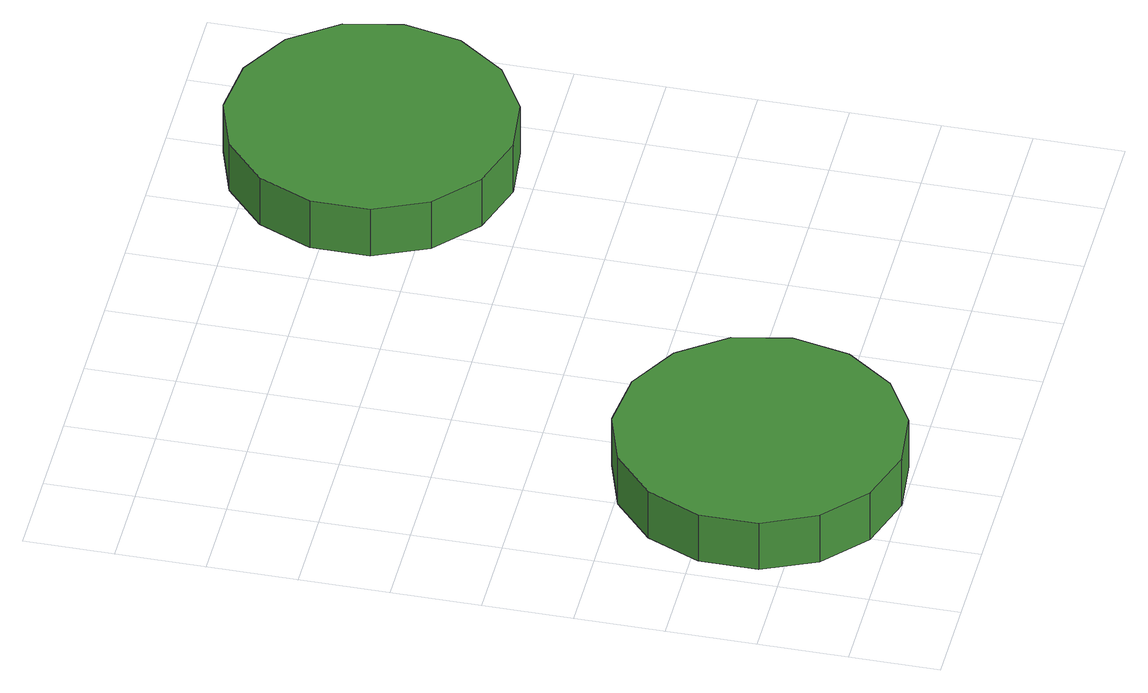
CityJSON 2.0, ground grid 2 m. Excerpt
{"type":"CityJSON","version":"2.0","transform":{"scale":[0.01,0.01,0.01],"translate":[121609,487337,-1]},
"CityObjects":{
"tree1":{"type":"SolitaryVegetationObject","attributes":{"function":"something"},"geometry":[{"type":"MultiSurface","lod":"1","boundaries":[[[0,1,2,3,4,5,6,7,8,9,10,11,12,13,14]],[[15,16,17,18,19,20,21,22,23,24,25,26,27,28,29]],[[0,29,28,1]],[[1,28,27,2]],[[2,27,26,3]],[[3,26,25,4]],[[4,25,24,5]],[[5,24,23,6]],[[6,23,22,7]],[[7,22,21,8]],[[8,21,20,9]],[[9,20,19,10]],[[10,19,18,11]],[[11,18,17,12]],[[12,17,16,13]],[[13,16,15,14]],[[14,15,29,0]]]}]},
"tree2":{"type":"SolitaryVegetationObject","attributes":{"function":"something"},"geometry":[{"type":"MultiSurface","lod":"1","boundaries":[[[30,31,32,33,34,35,36,37,38,39,40,41,42,43,44]],[[45,46,47,48,49,50,51,52,53,54,55,56,57,58,59]],[[30,59,58,31]],[[31,58,57,32]],[[32,57,56,33]],[[33,56,55,34]],[[34,55,54,35]],[[35,54,53,36]],[[36,53,52,37]],[[37,52,51,38]],[[38,51,50,39]],[[39,50,49,40]],[[40,49,48,41]],[[41,48,47,42]],[[42,47,46,43]],[[43,46,45,44]],[[44,45,59,30]]]}]}
},
"vertices":[
[668,316,199],[641,445,199],[563,552,199],[449,618,199],[318,632,199],[192,591,199],[94,503,199],[40,382,199],[40,250,199],[94,129,199],[192,41,199],[318,0,199],[449,14,199],[563,80,199],[641,187,199],[641,187,72],[563,80,72],[449,14,72],[318,0,72],[192,41,72],[94,129,72],[40,250,72],[40,382,72],[94,503,72],[192,591,72],[318,632,72],[449,618,72],[563,552,72],[641,445,72],[668,316,72],
[1533,1356,192],[1506,1485,192],[1428,1592,192],[1314,1658,192],[1183,1672,192],[1057,1631,192],[959,1543,192],[905,1422,192],[905,1290,192],[959,1169,192],[1057,1081,192],[1183,1040,192],[1314,1054,192],[1428,1120,192],[1506,1227,192],[1506,1227,65],[1428,1120,65],[1314,1054,65],[1183,1040,65],[1057,1081,65],[959,1169,65],[905,1290,65],[905,1422,65],[959,1543,65],[1057,1631,65],[1183,1672,65],[1314,1658,65],[1428,1592,65],[1506,1485,65],[1533,1356,65]
]}
